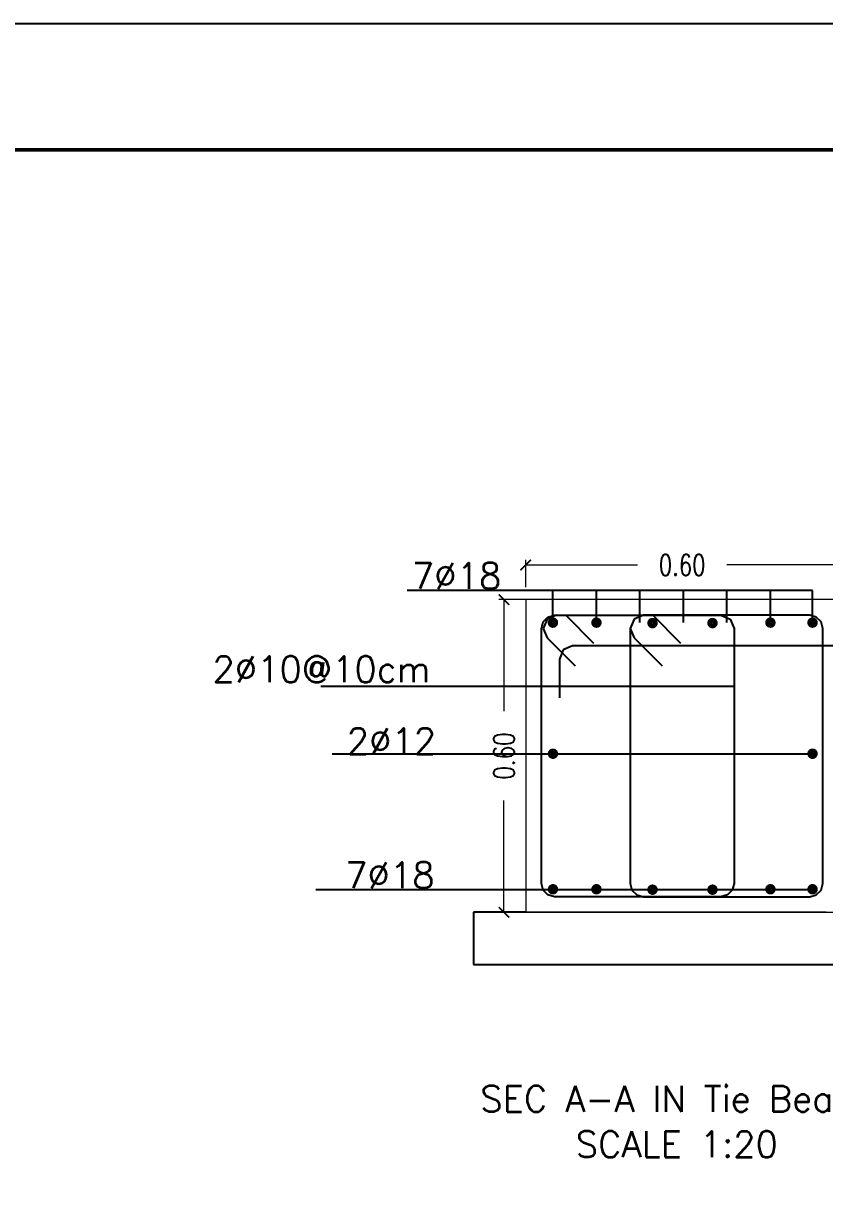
# Model space of a CAD drawing. Extents: x 166525 to 167198, y 178739 to 179747.
# Drawn here: x 167075.58 to 167083.26, y 179342.13 to 179353.4 of the extents above; entities that cross this region are included whole.
import ezdxf

# ---------------------------------------------------------------- set-up
doc = ezdxf.new("R2010")
doc.units = 0
doc.header["$MEASUREMENT"] = 0
doc.layers.get('0').update_dxf_attribs({"linetype": 'CONTINUOUS'})
doc.layers.get('DEFPOINTS').update_dxf_attribs({"linetype": 'CONTINUOUS'})
doc.layers.add('BEAM', color=6, linetype='CONTINUOUS', lineweight=13)
for name, color, linetype in [('BEAM-DIM', 4, 'CONTINUOUS'), ('BEAM-REIN', 2, 'CONTINUOUS'), ('COVER', 7, 'CONTINUOUS'), ('MHATCH', 8, 'CONTINUOUS'), ('OUT', 6, 'CONTINUOUS'), ('rebar call line', 8, 'CONTINUOUS'), ('REBARS', 2, 'CONTINUOUS'), ('TEXT', 7, 'CONTINUOUS')]:
    doc.layers.add(name, color=color, linetype=linetype)
doc.styles.add('DIM', font='simplex.shx', dxfattribs={"width": 0.75})
doc.styles.add('ROMANS', font='romans.shx')
doc.dimstyles.new('MUTASIM', dxfattribs={"dimscale": 0.9995, "dimtxt": 0.2, "dimasz": 0.1, "dimexe": 0.05, "dimexo": 0.12, "dimgap": 0.05, "dimtad": 0, "dimzin": 0, "dimdsep": 46, "dimtxsty": 'DIM', "dimblk": 'ARCHTICK', "dimcen": 0.09, "dimclrd": 35, "dimclre": 33, "dimclrt": 256, "dimazin": 0, "dimtfac": 1, "dimtofl": 0, "dimtmove": 1, "dimatfit": 3, "dimfxl": 0.18, "dimtolj": 1, "dimtzin": 0, "dimlwd": 13, "dimlwe": 9, "dimarcsym": 0})

# ---------------------------------------------------------------- blocks, each defined once
blk = doc.blocks.new('_ARCHTICK')
at = {"color": 0, "linetype": 'ByBlock', "const_width": 0.15}
blk.add_lwpolyline([(-0.5, -0.5), (0.5, 0.5)], dxfattribs=at)
blk = doc.blocks.new('*D1789')
at = {"layer": 'BEAM', "color": 33, "lineweight": 9, "transparency": 16777216}
for p, q in [((167080.398, 179347.99), (167080.398, 179348.253)), ((167083.398, 179347.99), (167083.398, 179348.253))]:
    blk.add_line(p, q, dxfattribs=at)
at = {"layer": 'BEAM', "color": 35, "lineweight": 13, "transparency": 16777216}
for p, q in [((167080.398, 179348.203), (167081.47, 179348.203)), ((167083.398, 179348.203), (167082.326, 179348.203))]:
    blk.add_line(p, q, dxfattribs=at)
at = {"layer": 'DEFPOINTS', "color": 0, "transparency": 16777216}
for p in [(167083.398, 179348.203), (167080.398, 179347.87), (167083.398, 179347.87)]:
    blk.add_point(p, dxfattribs=at)
at = {"layer": 'BEAM', "color": 35, "lineweight": 13, "transparency": 16777216, "xscale": 0.09995000000000001, "yscale": 0.09995000000000001, "zscale": 0.09995000000000001, "rotation": 180}
blk.add_blockref('_ARCHTICK', (167080.398, 179348.203), dxfattribs=at)
at = {"layer": 'BEAM', "color": 35, "lineweight": 13, "transparency": 16777216, "xscale": 0.09995000000000001, "yscale": 0.09995000000000001, "zscale": 0.09995000000000001}
blk.add_blockref('_ARCHTICK', (167083.398, 179348.203), dxfattribs=at)
at = {"layer": 'BEAM', "transparency": 16777216, "insert": (167081.898, 179348.203), "char_height": 0.1999, "attachment_point": 5, "style": 'DIM'}
blk.add_mtext('\\A1;0.60', dxfattribs=at)
blk = doc.blocks.new('*D1790')
at = {"layer": 'BEAM', "color": 33, "lineweight": 9, "transparency": 16777216}
for p, q in [((167083.278, 179347.87), (167080.14, 179347.87)), ((167083.278, 179344.87), (167080.14, 179344.87))]:
    blk.add_line(p, q, dxfattribs=at)
at = {"layer": 'BEAM', "color": 35, "lineweight": 13, "transparency": 16777216}
for p, q in [((167080.19, 179347.87), (167080.19, 179346.799)), ((167080.19, 179344.87), (167080.19, 179345.942))]:
    blk.add_line(p, q, dxfattribs=at)
at = {"layer": 'DEFPOINTS', "color": 0, "transparency": 16777216}
for p in [(167080.19, 179347.87), (167083.398, 179347.87), (167083.398, 179344.87)]:
    blk.add_point(p, dxfattribs=at)
at = {"layer": 'BEAM', "color": 35, "lineweight": 13, "transparency": 16777216, "xscale": 0.09995000000000001, "yscale": 0.09995000000000001, "zscale": 0.09995000000000001}
for p, rotation in [((167080.19, 179347.87), 90), ((167080.19, 179344.87), 270)]:
    blk.add_blockref('_ARCHTICK', p, dxfattribs=dict(at, rotation=rotation))
at = {"layer": 'BEAM', "transparency": 16777216, "insert": (167080.19, 179346.37), "char_height": 0.1999, "attachment_point": 5, "rotation": 90, "style": 'DIM'}
blk.add_mtext('\\A1;0.60', dxfattribs=at)

msp = doc.modelspace()

# ---------------------------------------------------------------- linework, layer by layer
at = {"color": 2, "linetype": 'Continuous'}
msp.add_line((167080.72071, 179347.29995), (167080.72071, 179346.92712), dxfattribs=at)
for p, q in [((167080.39804, 179344.87022), (167079.89804, 179344.87022)), ((167079.89804, 179344.87022), (167079.89804, 179344.37022)), ((167079.89804, 179344.37022), (167083.89804, 179344.37022))]:
    msp.add_line(p, q)
at = {"layer": 'BEAM'}
msp.add_lwpolyline([(167080.39804, 179344.87022), (167083.39804, 179344.87022), (167083.39804, 179347.87022), (167080.39804, 179347.87022)], close=True, dxfattribs=at)
at = {"layer": 'BEAM-REIN', "const_width": 0.0475}
for points in [[(167080.63319, 179347.64926, 1), (167080.68569, 179347.64926, 1)], [(167081.05019, 179347.64926, 1), (167081.10269, 179347.64926, 1)], [(167081.58778, 179347.6453, 1), (167081.64028, 179347.6453, 1)], [(167082.16285, 179347.6453, 1), (167082.21535, 179347.6453, 1)], [(167082.71819, 179347.64926, 1), (167082.77069, 179347.64926, 1)], [(167083.12204, 179347.64926, 1), (167083.17454, 179347.64926, 1)], [(167080.63319, 179346.39163, 1), (167080.68569, 179346.39163, 1)], [(167083.12204, 179346.39163, 1), (167083.17454, 179346.39163, 1)], [(167080.63319, 179345.09124, 1), (167080.68569, 179345.09124, 1)], [(167081.05019, 179345.09124, 1), (167081.10269, 179345.09124, 1)], [(167081.58778, 179345.08729, 1), (167081.64028, 179345.08729, 1)], [(167082.16285, 179345.08729, 1), (167082.21535, 179345.08729, 1)], [(167082.71819, 179345.09124, 1), (167082.77069, 179345.09124, 1)], [(167083.12204, 179345.09124, 1), (167083.17454, 179345.09124, 1)]]:
    msp.add_lwpolyline(points, format="xyb", close=True, dxfattribs=at)
at = {"layer": 'COVER', "flags": 128}
msp.add_lwpolyline([(167045.20186, 179353.39795), (167105.12311, 179353.39795), (167105.12311, 179311.07545), (167045.20186, 179311.07545)], close=True, dxfattribs=at)
at = {"layer": 'MHATCH', "const_width": 0.03562, "flags": 128}
msp.add_lwpolyline([(167046.76936, 179352.1867), (167103.55561, 179352.1867), (167103.55561, 179312.2867), (167046.76936, 179312.2867)], close=True, dxfattribs=at)
at = {"layer": 'MHATCH'}
msp.add_lwpolyline([(167047.12561, 179352.1867), (167103.55561, 179352.1867), (167103.55561, 179312.2867)], dxfattribs=at)
at = {"layer": 'OUT', "color": 2}
msp.add_line((167089.1664, 179347.42695), (167080.84771, 179347.42695), dxfattribs=at)
at = {"layer": 'rebar call line'}
for p, q in [((167083.14829, 179347.95838), (167079.26113, 179347.95838)), ((167080.65944, 179347.64926), (167080.65944, 179347.95838)), ((167081.07644, 179347.64926), (167081.07644, 179347.95838)), ((167081.49344, 179347.64926), (167081.49344, 179347.95838)), ((167081.91044, 179347.64926), (167081.91044, 179347.95838)), ((167082.32744, 179347.64926), (167082.32744, 179347.95838)), ((167082.74444, 179347.64926), (167082.74444, 179347.95838)), ((167083.14829, 179347.64926), (167083.14829, 179347.95838)), ((167078.43381, 179347.03832), (167082.39626, 179347.03832)), ((167083.14829, 179346.38732), (167078.541, 179346.38732)), ((167083.14829, 179345.08729), (167078.38649, 179345.08729))]:
    msp.add_line(p, q, dxfattribs=at)
at = {"layer": 'REBARS'}
for p, q in [((167080.54804, 179347.59322), (167080.56505, 179347.65672)), ((167080.56505, 179347.65672), (167080.61154, 179347.70321)), ((167080.60301, 179347.68302), (167080.56582, 179347.59322)), ((167080.69282, 179347.72022), (167080.60301, 179347.68302)), ((167080.61154, 179347.70321), (167080.67504, 179347.72022)), ((167080.67504, 179347.72022), (167082.26926, 179347.72022)), ((167081.05201, 179347.45081), (167080.7826, 179347.72022)), ((167081.43701, 179347.68302), (167081.39982, 179347.59322)), ((167081.52682, 179347.72022), (167081.43701, 179347.68302)), ((167083.12104, 179347.72022), (167081.52682, 179347.72022)), ((167081.88601, 179347.45081), (167081.6166, 179347.72022)), ((167082.26926, 179347.72022), (167082.35906, 179347.68302)), ((167082.35906, 179347.68302), (167082.39626, 179347.59322)), ((167083.18454, 179347.70321), (167083.12104, 179347.72022)), ((167083.23102, 179347.65672), (167083.18454, 179347.70321)), ((167083.24804, 179347.59322), (167083.23102, 179347.65672)), ((167080.54804, 179345.14722), (167080.54804, 179347.59322)), ((167080.56582, 179347.59322), (167080.60301, 179347.50342)), ((167081.39982, 179347.59322), (167081.43701, 179347.50342)), ((167081.39982, 179347.59322), (167081.39982, 179345.14722)), ((167082.39626, 179347.59322), (167082.39626, 179345.14722)), ((167083.24804, 179345.14722), (167083.24804, 179347.59322)), ((167080.60301, 179347.50342), (167080.87242, 179347.23401)), ((167080.84771, 179347.42695), (167080.75791, 179347.38975)), ((167081.43701, 179347.50342), (167081.70642, 179347.23401)), ((167080.75791, 179347.38975), (167080.72071, 179347.29995)), ((167080.56505, 179345.08372), (167080.54804, 179345.14722)), ((167080.61154, 179345.03724), (167080.56505, 179345.08372)), ((167081.39982, 179345.14722), (167081.41683, 179345.08372)), ((167081.41683, 179345.08372), (167081.46332, 179345.03724)), ((167082.37925, 179345.08372), (167082.33276, 179345.03724)), ((167082.39626, 179345.14722), (167082.37925, 179345.08372)), ((167083.18454, 179345.03724), (167083.23102, 179345.08372)), ((167083.23102, 179345.08372), (167083.24804, 179345.14722)), ((167080.67504, 179345.02022), (167080.61154, 179345.03724)), ((167082.26926, 179345.02022), (167080.67504, 179345.02022)), ((167081.46332, 179345.03724), (167081.52682, 179345.02022)), ((167081.52682, 179345.02022), (167083.12104, 179345.02022)), ((167082.33276, 179345.03724), (167082.26926, 179345.02022)), ((167083.12104, 179345.02022), (167083.18454, 179345.03724))]:
    msp.add_line(p, q, dxfattribs=at)

# ---------------------------------------------------------------- texts
at = {"layer": 'BEAM-DIM', "style": 'ROMANS'}
for s, p in [('7%%C18', (167079.30743, 179347.97223)), ('2%%C10@10cm', (167077.39482, 179347.07721)), ('2%%C12', (167078.68235, 179346.38808)), ('7%%C18', (167078.66791, 179345.10113))]:
    msp.add_text(s, height=0.25, dxfattribs=at).set_placement(p)
at = {"layer": 'TEXT', "style": 'ROMANS'}
for s, p in [('SEC A-A IN Tie Beam 1 ', (167079.9628, 179342.95571, 186)), ('SCALE 1:20', (167080.87705, 179342.52003, 193.75))]:
    msp.add_text(s, height=0.25, dxfattribs=at).set_placement(p)

# ---------------------------------------------------------------- dimensions: what is measured, and where the dimension line sits
at = {"layer": 'BEAM'}
dim = msp.add_linear_dim(base=(167083.39804, 179348.20258), p1=(167080.39804, 179347.87022), p2=(167083.39804, 179347.87022), text='0.60', dimstyle='MUTASIM', override={"dimgap": 0.2, "dimlfac": 20}, dxfattribs=at)
dim.commit()
dim.dimension.update_dxf_attribs({"geometry": '*D1789', "text_midpoint": (167081.89804, 179348.20258)})
dim = msp.add_linear_dim(base=(167080.18992, 179347.87022), p1=(167083.39804, 179344.87022), p2=(167083.39804, 179347.87022), angle=90, text='0.60', dimstyle='MUTASIM', override={"dimgap": 0.2, "dimlfac": 20}, dxfattribs=at)
dim.commit()
dim.dimension.update_dxf_attribs({"geometry": '*D1790', "text_midpoint": (167080.18992, 179346.37022)})

doc.saveas('drawing.dxf')
